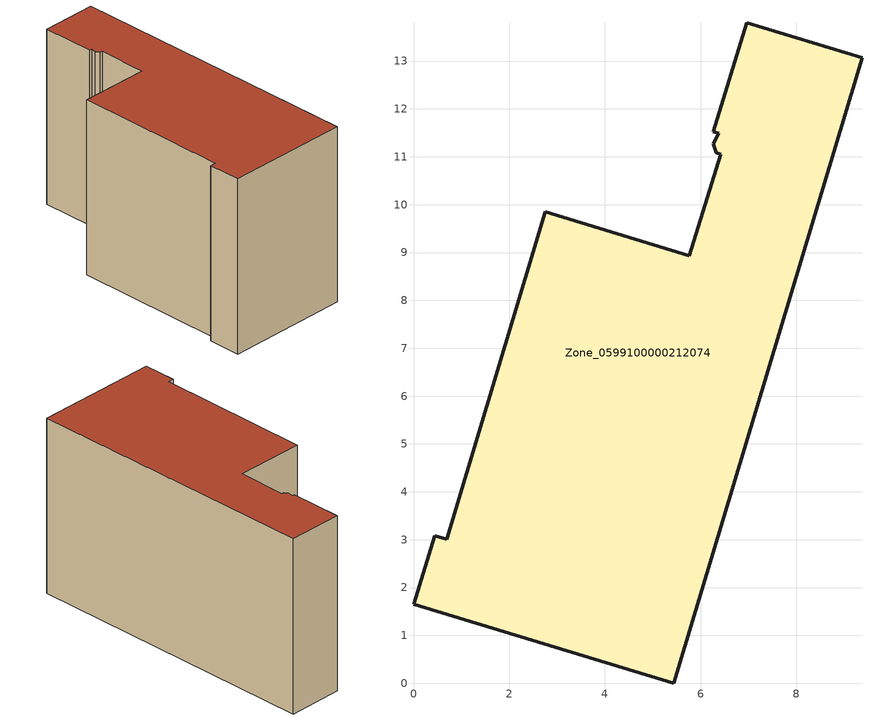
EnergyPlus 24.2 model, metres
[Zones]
Zone_0599100000212074
 floor ground (C_G): 5.44,0 0,1.65 0.44,3.08 0.69,3.01 2.75,9.85 5.76,8.93 6.42,11.05 6.32,11.08 6.26,11.27 6.38,11.49 6.26,11.52 6.96,13.8 9.37,13.07 z0
 wall outside (C_F): 0.69,3.01 0.44,3.08 0,1.65 5.44,0 9.37,13.07 6.96,13.8 6.26,11.52 6.38,11.49 6.26,11.27 6.32,11.08 6.42,11.05 5.76,8.93 2.75,9.85 0.69,3.01 z0:8.11
 roof outside (C_R): 6.32,11.08 6.42,11.05 5.76,8.93 2.75,9.85 0.69,3.01 0.44,3.08 0,1.65 5.44,0 9.37,13.07 6.96,13.8 6.26,11.52 6.38,11.49 6.26,11.27 z8.11
[BUILDING]
Pand.0599100000212074: North Axis=0; Terrain=City; Loads Convergence Tolerance Value=0.04; Temperature Convergence Tolerance Value=0.4; Solar Distribution=FullExterior; Maximum Number of Warmup Days=25; Minimum Number of Warmup Days=1
[Site:Location]
Rotterdam.The.Hague.AP_ZH_NLD Design_Conditions: Latitude=51.96; Longitude=4.45; Time Zone=1; Elevation=-4.5
[SITE:GROUNDTEMPERATURE:BUILDINGSURFACE]
18, 18, 18, 18, 18, 18, 18, 18, 18, 18, 18, 18
[MATERIAL] Thermal Absorptance=0.9; Solar Absorptance=0.7; Visible Absorptance=0.7
Name | Roughness | Thickness | Conductivity | Density | Specific Heat
G.TI.1975-1991 | MediumSmooth | 0.15 | 0.288461 | 540 | 1210
F.TI.1975-1991 | Rough | 0.3 | 0.230769 | 1920 | 840
R.TI.1975-1991 | MediumRough | 0.2 | 0.153846 | 1500 | 1000
[CONSTRUCTION]
C_G: G.TI.1975-1991
C_F: F.TI.1975-1991
C_R: R.TI.1975-1991
[ZONE]
Zone_0599100000212074: Type=1; Multiplier=1; Ceiling Height=Autocalculate; Volume=Autocalculate; Floor Area=autocalculate; Part of Total Floor Area=Yes
[ZONEINFILTRATION:DESIGNFLOWRATE]
Infil_Zone_0599100000212074: Zone or ZoneList or Space or SpaceList=Zone_0599100000212074; Schedule=AlwaysOn; Design Flow Rate Calculation Method=Flow/Area; Flow Rate per Floor Area=0.003; Constant Term Coefficient=1; Temperature Term Coefficient=0; Velocity Term Coefficient=0; Velocity Squared Term Coefficient=0
[HVACTEMPLATE:ZONE:IDEALLOADSAIRSYSTEM]
Zone_0599100000212074: Maximum Heating Supply Air Temperature=50; Minimum Cooling Supply Air Temperature=13; Maximum Heating Supply Air Humidity Ratio=0.0156; Minimum Cooling Supply Air Humidity Ratio=0.0077; Heating Limit=NoLimit; Cooling Limit=NoLimit; Dehumidification Control Type=ConstantSensibleHeatRatio; Cooling Sensible Heat Ratio=0.7; Dehumidification Setpoint=60; Humidification Control Type=None; Humidification Setpoint=30; Outdoor Air Method=None; Outdoor Air Flow Rate per Person=0.00944; Outdoor Air Flow Rate per Zone Floor Area=0; Outdoor Air Flow Rate per Zone=0; Demand Controlled Ventilation Type=None; Outdoor Air Economizer Type=NoEconomizer; Heat Recovery Type=None; Sensible Heat Recovery Effectiveness=0.7; Latent Heat Recovery Effectiveness=0.65
[ZONECONTROL:THERMOSTAT]
ThermostatControl_Zone_0599100000212074: Zone or ZoneList=Zone_0599100000212074; Control Type Schedule=DualSetpointControlType; Control 1=Thermostat_Zone_0599100000212074; Temperature Difference Between Cutout And Setpoint=0
[THERMOSTATSETPOINT:DUALSETPOINT]
Thermostat_Zone_0599100000212074: Heating Setpoint Temperature Schedule=HeatingSetpoint_Zone_0599100000212074; Cooling Setpoint Temperature Schedule=CoolingSetpoint_Zone_0599100000212074
[SCHEDULE:COMPACT]
HeatingSetpoint_Zone_0599100000212074: Through: 12/31, For: AllDays, Until: 24:00, 21
CoolingSetpoint_Zone_0599100000212074: Through: 12/31, For: AllDays, Until: 24:00, 24
DualSetpointControlType: Through: 12/31, For: AllDays, Until: 24:00, 4
AlwaysOn: Through: 12/31, For: AllDays, Until: 24:00, 1
